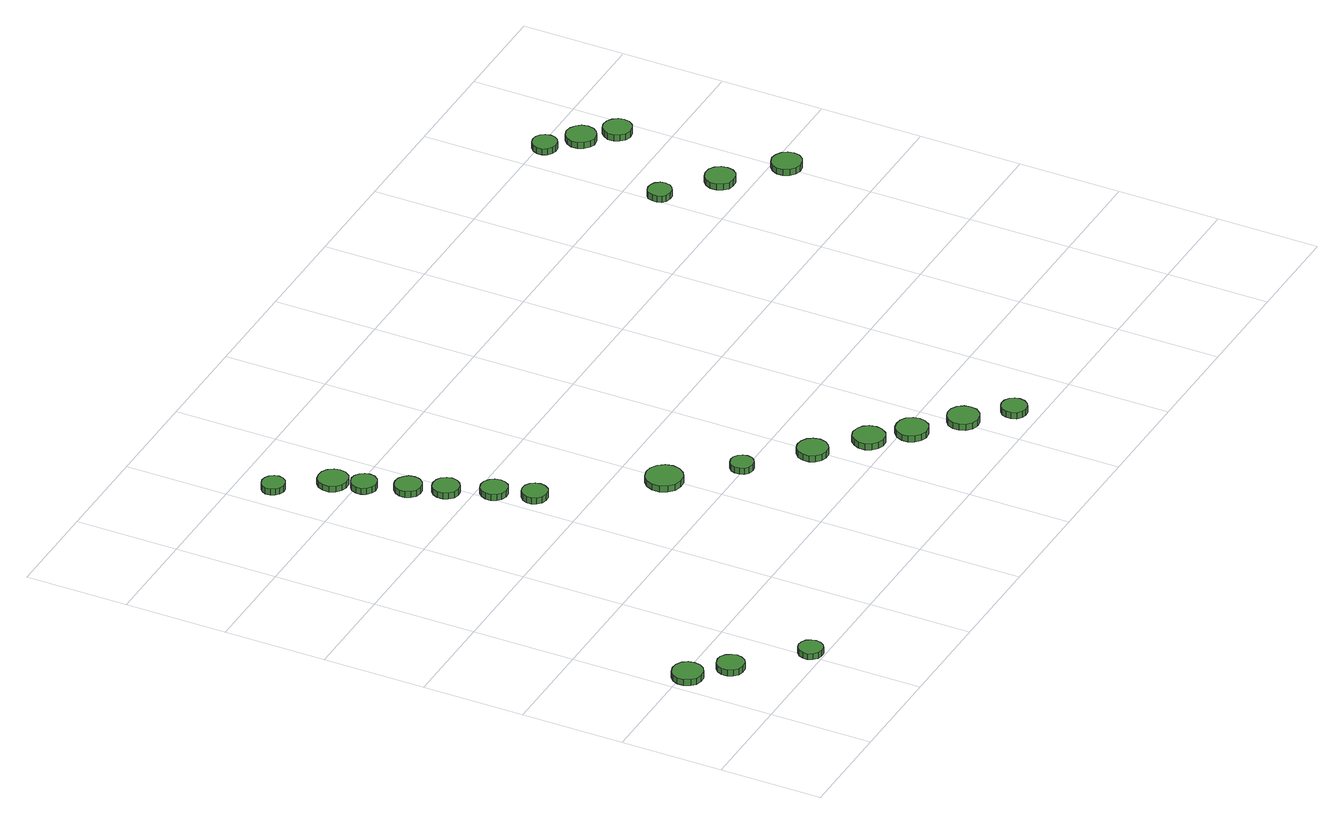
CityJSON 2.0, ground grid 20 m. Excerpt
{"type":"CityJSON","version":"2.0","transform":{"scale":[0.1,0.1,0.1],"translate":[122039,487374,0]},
"CityObjects":{
"tree1":{"type":"SolitaryVegetationObject","attributes":{"function":"something"},"geometry":[{"type":"MultiSurface","lod":"1","boundaries":[[[0,1,2,3,4,5,6,7,8,9,10,11,12,13,14]],[[15,16,17,18,19,20,21,22,23,24,25,26,27,28,29]],[[0,29,28,1]],[[1,28,27,2]],[[2,27,26,3]],[[3,26,25,4]],[[4,25,24,5]],[[5,24,23,6]],[[6,23,22,7]],[[7,22,21,8]],[[8,21,20,9]],[[9,20,19,10]],[[10,19,18,11]],[[11,18,17,12]],[[12,17,16,13]],[[13,16,15,14]],[[14,15,29,0]]]}]},
"tree2":{"type":"SolitaryVegetationObject","attributes":{"function":"something"},"geometry":[{"type":"MultiSurface","lod":"1","boundaries":[[[30,31,32,33,34,35,36,37,38,39,40,41,42,43,44]],[[45,46,47,48,49,50,51,52,53,54,55,56,57,58,59]],[[30,59,58,31]],[[31,58,57,32]],[[32,57,56,33]],[[33,56,55,34]],[[34,55,54,35]],[[35,54,53,36]],[[36,53,52,37]],[[37,52,51,38]],[[38,51,50,39]],[[39,50,49,40]],[[40,49,48,41]],[[41,48,47,42]],[[42,47,46,43]],[[43,46,45,44]],[[44,45,59,30]]]}]},
"tree3":{"type":"SolitaryVegetationObject","attributes":{"function":"something"},"geometry":[{"type":"MultiSurface","lod":"1","boundaries":[[[60,61,62,63,64,65,66,67,68,69,70,71,72,73,74]],[[75,76,77,78,79,80,81,82,83,84,85,86,87,88,89]],[[60,89,88,61]],[[61,88,87,62]],[[62,87,86,63]],[[63,86,85,64]],[[64,85,84,65]],[[65,84,83,66]],[[66,83,82,67]],[[67,82,81,68]],[[68,81,80,69]],[[69,80,79,70]],[[70,79,78,71]],[[71,78,77,72]],[[72,77,76,73]],[[73,76,75,74]],[[74,75,89,60]]]}]},
"tree4":{"type":"SolitaryVegetationObject","attributes":{"function":"something"},"geometry":[{"type":"MultiSurface","lod":"1","boundaries":[[[90,91,92,93,94,95,96,97,98,99,100,101,102,103,104]],[[105,106,107,108,109,110,111,112,113,114,115,116,117,118,119]],[[90,119,118,91]],[[91,118,117,92]],[[92,117,116,93]],[[93,116,115,94]],[[94,115,114,95]],[[95,114,113,96]],[[96,113,112,97]],[[97,112,111,98]],[[98,111,110,99]],[[99,110,109,100]],[[100,109,108,101]],[[101,108,107,102]],[[102,107,106,103]],[[103,106,105,104]],[[104,105,119,90]]]}]},
"tree5":{"type":"SolitaryVegetationObject","attributes":{"function":"something"},"geometry":[{"type":"MultiSurface","lod":"1","boundaries":[[[120,121,122,123,124,125,126,127,128,129,130,131,132,133,134]],[[135,136,137,138,139,140,141,142,143,144,145,146,147,148,149]],[[120,149,148,121]],[[121,148,147,122]],[[122,147,146,123]],[[123,146,145,124]],[[124,145,144,125]],[[125,144,143,126]],[[126,143,142,127]],[[127,142,141,128]],[[128,141,140,129]],[[129,140,139,130]],[[130,139,138,131]],[[131,138,137,132]],[[132,137,136,133]],[[133,136,135,134]],[[134,135,149,120]]]}]},
"tree6":{"type":"SolitaryVegetationObject","attributes":{"function":"something"},"geometry":[{"type":"MultiSurface","lod":"1","boundaries":[[[150,151,152,153,154,155,156,157,158,159,160,161,162,163,164]],[[165,166,167,168,169,170,171,172,173,174,175,176,177,178,179]],[[150,179,178,151]],[[151,178,177,152]],[[152,177,176,153]],[[153,176,175,154]],[[154,175,174,155]],[[155,174,173,156]],[[156,173,172,157]],[[157,172,171,158]],[[158,171,170,159]],[[159,170,169,160]],[[160,169,168,161]],[[161,168,167,162]],[[162,167,166,163]],[[163,166,165,164]],[[164,165,179,150]]]}]},
"tree7":{"type":"SolitaryVegetationObject","attributes":{"function":"something"},"geometry":[{"type":"MultiSurface","lod":"1","boundaries":[[[180,181,182,183,184,185,186,187,188,189,190,191,192,193,194]],[[195,196,197,198,199,200,201,202,203,204,205,206,207,208,209]],[[180,209,208,181]],[[181,208,207,182]],[[182,207,206,183]],[[183,206,205,184]],[[184,205,204,185]],[[185,204,203,186]],[[186,203,202,187]],[[187,202,201,188]],[[188,201,200,189]],[[189,200,199,190]],[[190,199,198,191]],[[191,198,197,192]],[[192,197,196,193]],[[193,196,195,194]],[[194,195,209,180]]]}]},
"tree8":{"type":"SolitaryVegetationObject","attributes":{"function":"something"},"geometry":[{"type":"MultiSurface","lod":"1","boundaries":[[[210,211,212,213,214,215,216,217,218,219,220,221,222,223,224]],[[225,226,227,228,229,230,231,232,233,234,235,236,237,238,239]],[[210,239,238,211]],[[211,238,237,212]],[[212,237,236,213]],[[213,236,235,214]],[[214,235,234,215]],[[215,234,233,216]],[[216,233,232,217]],[[217,232,231,218]],[[218,231,230,219]],[[219,230,229,220]],[[220,229,228,221]],[[221,228,227,222]],[[222,227,226,223]],[[223,226,225,224]],[[224,225,239,210]]]}]},
"tree9":{"type":"SolitaryVegetationObject","attributes":{"function":"something"},"geometry":[{"type":"MultiSurface","lod":"1","boundaries":[[[240,241,242,243,244,245,246,247,248,249,250,251,252,253,254]],[[255,256,257,258,259,260,261,262,263,264,265,266,267,268,269]],[[240,269,268,241]],[[241,268,267,242]],[[242,267,266,243]],[[243,266,265,244]],[[244,265,264,245]],[[245,264,263,246]],[[246,263,262,247]],[[247,262,261,248]],[[248,261,260,249]],[[249,260,259,250]],[[250,259,258,251]],[[251,258,257,252]],[[252,257,256,253]],[[253,256,255,254]],[[254,255,269,240]]]}]},
"tree10":{"type":"SolitaryVegetationObject","attributes":{"function":"something"},"geometry":[{"type":"MultiSurface","lod":"1","boundaries":[[[270,271,272,273,274,275,276,277,278,279,280,281,282,283,284]],[[285,286,287,288,289,290,291,292,293,294,295,296,297,298,299]],[[270,299,298,271]],[[271,298,297,272]],[[272,297,296,273]],[[273,296,295,274]],[[274,295,294,275]],[[275,294,293,276]],[[276,293,292,277]],[[277,292,291,278]],[[278,291,290,279]],[[279,290,289,280]],[[280,289,288,281]],[[281,288,287,282]],[[282,287,286,283]],[[283,286,285,284]],[[284,285,299,270]]]}]},
"tree11":{"type":"SolitaryVegetationObject","attributes":{"function":"something"},"geometry":[{"type":"MultiSurface","lod":"1","boundaries":[[[300,301,302,303,304,305,306,307,308,309,310,311,312,313,314]],[[315,316,317,318,319,320,321,322,323,324,325,326,327,328,329]],[[300,329,328,301]],[[301,328,327,302]],[[302,327,326,303]],[[303,326,325,304]],[[304,325,324,305]],[[305,324,323,306]],[[306,323,322,307]],[[307,322,321,308]],[[308,321,320,309]],[[309,320,319,310]],[[310,319,318,311]],[[311,318,317,312]],[[312,317,316,313]],[[313,316,315,314]],[[314,315,329,300]]]}]},
"tree12":{"type":"SolitaryVegetationObject","attributes":{"function":"something"},"geometry":[{"type":"MultiSurface","lod":"1","boundaries":[[[330,331,332,333,334,335,336,337,338,339,340,341,342,343,344]],[[345,346,347,348,349,350,351,352,353,354,355,356,357,358,359]],[[330,359,358,331]],[[331,358,357,332]],[[332,357,356,333]],[[333,356,355,334]],[[334,355,354,335]],[[335,354,353,336]],[[336,353,352,337]],[[337,352,351,338]],[[338,351,350,339]],[[339,350,349,340]],[[340,349,348,341]],[[341,348,347,342]],[[342,347,346,343]],[[343,346,345,344]],[[344,345,359,330]]]}]},
"tree13":{"type":"SolitaryVegetationObject","attributes":{"function":"something"},"geometry":[{"type":"MultiSurface","lod":"1","boundaries":[[[360,361,362,363,364,365,366,367,368,369,370,371,372,373,374]],[[375,376,377,378,379,380,381,382,383,384,385,386,387,388,389]],[[360,389,388,361]],[[361,388,387,362]],[[362,387,386,363]],[[363,386,385,364]],[[364,385,384,365]],[[365,384,383,366]],[[366,383,382,367]],[[367,382,381,368]],[[368,381,380,369]],[[369,380,379,370]],[[370,379,378,371]],[[371,378,377,372]],[[372,377,376,373]],[[373,376,375,374]],[[374,375,389,360]]]}]},
"tree14":{"type":"SolitaryVegetationObject","attributes":{"function":"something"},"geometry":[{"type":"MultiSurface","lod":"1","boundaries":[[[390,391,392,393,394,395,396,397,398,399,400,401,402,403,404]],[[405,406,407,408,409,410,411,412,413,414,415,416,417,418,419]],[[390,419,418,391]],[[391,418,417,392]],[[392,417,416,393]],[[393,416,415,394]],[[394,415,414,395]],[[395,414,413,396]],[[396,413,412,397]],[[397,412,411,398]],[[398,411,410,399]],[[399,410,409,400]],[[400,409,408,401]],[[401,408,407,402]],[[402,407,406,403]],[[403,406,405,404]],[[404,405,419,390]]]}]},
"tree15":{"type":"SolitaryVegetationObject","attributes":{"function":"something"},"geometry":[{"type":"MultiSurface","lod":"1","boundaries":[[[420,421,422,423,424,425,426,427,428,429,430,431,432,433,434]],[[435,436,437,438,439,440,441,442,443,444,445,446,447,448,449]],[[420,449,448,421]],[[421,448,447,422]],[[422,447,446,423]],[[423,446,445,424]],[[424,445,444,425]],[[425,444,443,426]],[[426,443,442,427]],[[427,442,441,428]],[[428,441,440,429]],[[429,440,439,430]],[[430,439,438,431]],[[431,438,437,432]],[[432,437,436,433]],[[433,436,435,434]],[[434,435,449,420]]]}]},
"tree16":{"type":"SolitaryVegetationObject","attributes":{"function":"something"},"geometry":[{"type":"MultiSurface","lod":"1","boundaries":[[[450,451,452,453,454,455,456,457,458,459,460,461,462,463,464]],[[465,466,467,468,469,470,471,472,473,474,475,476,477,478,479]],[[450,479,478,451]],[[451,478,477,452]],[[452,477,476,453]],[[453,476,475,454]],[[454,475,474,455]],[[455,474,473,456]],[[456,473,472,457]],[[457,472,471,458]],[[458,471,470,459]],[[459,470,469,460]],[[460,469,468,461]],[[461,468,467,462]],[[462,467,466,463]],[[463,466,465,464]],[[464,465,479,450]]]}]},
"tree17":{"type":"SolitaryVegetationObject","attributes":{"function":"something"},"geometry":[{"type":"MultiSurface","lod":"1","boundaries":[[[480,481,482,483,484,485,486,487,488,489,490,491,492,493,494]],[[495,496,497,498,499,500,501,502,503,504,505,506,507,508,509]],[[480,509,508,481]],[[481,508,507,482]],[[482,507,506,483]],[[483,506,505,484]],[[484,505,504,485]],[[485,504,503,486]],[[486,503,502,487]],[[487,502,501,488]],[[488,501,500,489]],[[489,500,499,490]],[[490,499,498,491]],[[491,498,497,492]],[[492,497,496,493]],[[493,496,495,494]],[[494,495,509,480]]]}]},
"tree18":{"type":"SolitaryVegetationObject","attributes":{"function":"something"},"geometry":[{"type":"MultiSurface","lod":"1","boundaries":[[[510,511,512,513,514,515,516,517,518,519,520,521,522,523,524]],[[525,526,527,528,529,530,531,532,533,534,535,536,537,538,539]],[[510,539,538,511]],[[511,538,537,512]],[[512,537,536,513]],[[513,536,535,514]],[[514,535,534,515]],[[515,534,533,516]],[[516,533,532,517]],[[517,532,531,518]],[[518,531,530,519]],[[519,530,529,520]],[[520,529,528,521]],[[521,528,527,522]],[[522,527,526,523]],[[523,526,525,524]],[[524,525,539,510]]]}]},
"tree19":{"type":"SolitaryVegetationObject","attributes":{"function":"something"},"geometry":[{"type":"MultiSurface","lod":"1","boundaries":[[[540,541,542,543,544,545,546,547,548,549,550,551,552,553,554]],[[555,556,557,558,559,560,561,562,563,564,565,566,567,568,569]],[[540,569,568,541]],[[541,568,567,542]],[[542,567,566,543]],[[543,566,565,544]],[[544,565,564,545]],[[545,564,563,546]],[[546,563,562,547]],[[547,562,561,548]],[[548,561,560,549]],[[549,560,559,550]],[[550,559,558,551]],[[551,558,557,552]],[[552,557,556,553]],[[553,556,555,554]],[[554,555,569,540]]]}]},
"tree20":{"type":"SolitaryVegetationObject","attributes":{"function":"something"},"geometry":[{"type":"MultiSurface","lod":"1","boundaries":[[[570,571,572,573,574,575,576,577,578,579,580,581,582,583,584]],[[585,586,587,588,589,590,591,592,593,594,595,596,597,598,599]],[[570,599,598,571]],[[571,598,597,572]],[[572,597,596,573]],[[573,596,595,574]],[[574,595,594,575]],[[575,594,593,576]],[[576,593,592,577]],[[577,592,591,578]],[[578,591,590,579]],[[579,590,589,580]],[[580,589,588,581]],[[581,588,587,582]],[[582,587,586,583]],[[583,586,585,584]],[[584,585,599,570]]]}]},
"tree21":{"type":"SolitaryVegetationObject","attributes":{"function":"something"},"geometry":[{"type":"MultiSurface","lod":"1","boundaries":[[[600,601,602,603,604,605,606,607,608,609,610,611,612,613,614]],[[615,616,617,618,619,620,621,622,623,624,625,626,627,628,629]],[[600,629,628,601]],[[601,628,627,602]],[[602,627,626,603]],[[603,626,625,604]],[[604,625,624,605]],[[605,624,623,606]],[[606,623,622,607]],[[607,622,621,608]],[[608,621,620,609]],[[609,620,619,610]],[[610,619,618,611]],[[611,618,617,612]],[[612,617,616,613]],[[613,616,615,614]],[[614,615,629,600]]]}]},
"tree22":{"type":"SolitaryVegetationObject","attributes":{"function":"something"},"geometry":[{"type":"MultiSurface","lod":"1","boundaries":[[[630,631,632,633,634,635,636,637,638,639,640,641,642,643,644]],[[645,646,647,648,649,650,651,652,653,654,655,656,657,658,659]],[[630,659,658,631]],[[631,658,657,632]],[[632,657,656,633]],[[633,656,655,634]],[[634,655,654,635]],[[635,654,653,636]],[[636,653,652,637]],[[637,652,651,638]],[[638,651,650,639]],[[639,650,649,640]],[[640,649,648,641]],[[641,648,647,642]],[[642,647,646,643]],[[643,646,645,644]],[[644,645,659,630]]]}]},
"tree23":{"type":"SolitaryVegetationObject","attributes":{"function":"something"},"geometry":[{"type":"MultiSurface","lod":"1","boundaries":[[[660,661,662,663,664,665,666,667,668,669,670,671,672,673,674]],[[675,676,677,678,679,680,681,682,683,684,685,686,687,688,689]],[[660,689,688,661]],[[661,688,687,662]],[[662,687,686,663]],[[663,686,685,664]],[[664,685,684,665]],[[665,684,683,666]],[[666,683,682,667]],[[667,682,681,668]],[[668,681,680,669]],[[669,680,679,670]],[[670,679,678,671]],[[671,678,677,672]],[[672,677,676,673]],[[673,676,675,674]],[[674,675,689,660]]]}]}
},
"vertices":[
[67,187,19],[65,199,19],[58,209,19],[47,215,19],[35,216,19],[23,212,19],[14,204,19],[9,193,19],[9,181,19],[14,169,19],[23,161,19],[35,158,19],[47,159,19],[58,165,19],[65,175,19],[65,175,6],[58,165,6],[47,159,6],[35,158,6],[23,161,6],[14,169,6],[9,181,6],[9,193,6],[14,204,6],[23,212,6],[35,216,6],[47,215,6],[58,209,6],[65,199,6],[67,187,6],
[128,132,16],[125,142,16],[119,151,16],[110,157,16],[99,158,16],[88,154,16],[80,147,16],[76,137,16],[76,126,16],[80,116,16],[88,109,16],[99,106,16],[110,107,16],[119,112,16],[125,121,16],[125,121,3],[119,112,3],[110,107,3],[99,106,3],[88,109,3],[80,116,3],[76,126,3],[76,137,3],[80,147,3],[88,154,3],[99,158,3],[110,157,3],[119,151,3],[125,142,3],[128,132,3],
[236,27,14],[234,36,14],[229,44,14],[220,49,14],[211,50,14],[202,47,14],[194,40,14],[190,31,14],[190,22,14],[194,13,14],[202,6,14],[211,3,14],[220,4,14],[229,9,14],[234,17,14],[234,17,2],[229,9,2],[220,4,2],[211,3,2],[202,6,2],[194,13,2],[190,22,2],[190,31,2],[194,40,2],[202,47,2],[211,50,2],[220,49,2],[229,44,2],[234,36,2],[236,27,2],
[276,1130,17],[274,1139,17],[268,1147,17],[260,1151,17],[251,1152,17],[242,1149,17],[235,1143,17],[231,1135,17],[231,1125,17],[235,1117,17],[242,1111,17],[251,1108,17],[260,1109,17],[268,1113,17],[274,1121,17],[274,1121,4],[268,1113,4],[260,1109,4],[251,1108,4],[242,1111,4],[235,1117,4],[231,1125,4],[231,1135,4],[235,1143,4],[242,1149,4],[251,1152,4],[260,1151,4],[268,1147,4],[274,1139,4],[276,1130,4],
[358,987,15],[356,997,15],[350,1005,15],[341,1011,15],[331,1012,15],[321,1008,15],[313,1002,15],[309,992,15],[309,982,15],[313,973,15],[321,966,15],[331,962,15],[341,964,15],[350,969,15],[356,977,15],[356,977,2],[350,969,2],[341,964,2],[331,962,2],[321,966,2],[313,973,2],[309,982,2],[309,992,2],[313,1002,2],[321,1008,2],[331,1012,2],[341,1011,2],[350,1005,2],[356,997,2],[358,987,2],
[346,1042,15],[344,1053,15],[337,1063,15],[326,1069,15],[314,1070,15],[303,1067,15],[294,1059,15],[289,1048,15],[289,1036,15],[294,1025,15],[303,1017,15],[314,1013,15],[326,1014,15],[337,1020,15],[344,1030,15],[344,1030,3],[337,1020,3],[326,1014,3],[314,1013,3],[303,1017,3],[294,1025,3],[289,1036,3],[289,1048,3],[294,1059,3],[303,1067,3],[314,1070,3],[326,1069,3],[337,1063,3],[344,1053,3],[346,1042,3],
[388,912,14],[386,923,14],[379,931,14],[370,937,14],[359,938,14],[349,935,14],[341,927,14],[337,918,14],[337,907,14],[341,897,14],[349,890,14],[359,887,14],[370,888,14],[379,893,14],[386,902,14],[386,902,1],[379,893,1],[370,888,1],[359,887,1],[349,890,1],[341,897,1],[337,907,1],[337,918,1],[341,927,1],[349,935,1],[359,938,1],[370,937,1],[379,931,1],[386,923,1],[388,912,1],
[413,849,15],[410,859,15],[404,868,15],[395,873,15],[384,874,15],[374,871,15],[366,864,15],[362,854,15],[362,843,15],[366,834,15],[374,826,15],[384,823,15],[395,824,15],[404,830,15],[410,838,15],[410,838,2],[404,830,2],[395,824,2],[384,823,2],[374,826,2],[366,834,2],[362,843,2],[362,854,2],[366,864,2],[374,871,2],[384,874,2],[395,873,2],[404,868,2],[410,859,2],[413,849,2],
[461,695,20],[459,705,20],[453,713,20],[444,718,20],[434,719,20],[424,716,20],[416,709,20],[412,700,20],[412,690,20],[416,680,20],[424,673,20],[434,670,20],[444,671,20],[453,676,20],[459,685,20],[459,685,7],[453,676,7],[444,671,7],[434,670,7],[424,673,7],[416,680,7],[412,690,7],[412,700,7],[416,709,7],[424,716,7],[434,719,7],[444,718,7],[453,713,7],[459,705,7],[461,695,7],
[444,767,17],[442,778,17],[436,786,17],[426,792,17],[416,793,17],[405,790,17],[398,782,17],[393,773,17],[393,762,17],[398,752,17],[405,745,17],[416,742,17],[426,743,17],[436,748,17],[442,757,17],[442,757,4],[436,748,4],[426,743,4],[416,742,4],[405,745,4],[398,752,4],[393,762,4],[393,773,4],[398,782,4],[405,790,4],[416,793,4],[426,792,4],[436,786,4],[442,778,4],[444,767,4],
[619,507,21],[616,521,21],[607,533,21],[594,541,21],[580,542,21],[566,538,21],[555,528,21],[549,514,21],[549,500,21],[555,486,21],[566,476,21],[580,472,21],[594,473,21],[607,481,21],[616,493,21],[616,493,8],[607,481,8],[594,473,8],[580,472,8],[566,476,8],[555,486,8],[549,500,8],[549,514,8],[555,528,8],[566,538,8],[580,542,8],[594,541,8],[607,533,8],[616,521,8],[619,507,8],
[715,405,16],[713,414,16],[708,421,16],[700,426,16],[691,427,16],[682,424,16],[675,418,16],[672,409,16],[672,400,16],[675,392,16],[682,386,16],[691,383,16],[700,384,16],[708,389,16],[713,396,16],[713,396,3],[708,389,3],[700,384,3],[691,383,3],[682,386,3],[675,392,3],[672,400,3],[672,409,3],[675,418,3],[682,424,3],[691,427,3],[700,426,3],[708,421,3],[713,414,3],[715,405,3],
[823,313,15],[820,325,15],[813,335,15],[802,341,15],[790,342,15],[779,339,15],[769,330,15],[765,319,15],[765,307,15],[769,296,15],[779,288,15],[790,284,15],[802,285,15],[813,291,15],[820,301,15],[820,301,2],[813,291,2],[802,285,2],[790,284,2],[779,288,2],[769,296,2],[765,307,2],[765,319,2],[769,330,2],[779,339,2],[790,342,2],[802,341,2],[813,335,2],[820,325,2],[823,313,2],
[905,240,15],[902,253,15],[895,263,15],[884,269,15],[871,271,15],[859,267,15],[850,258,15],[845,247,15],[845,234,15],[850,222,15],[859,214,15],[871,210,15],[884,211,15],[895,217,15],[902,228,15],[902,228,2],[895,217,2],[884,211,2],[871,210,2],[859,214,2],[850,222,2],[845,234,2],[845,247,2],[850,258,2],[859,267,2],[871,271,2],[884,269,2],[895,263,2],[902,253,2],[905,240,2],
[965,183,14],[962,195,14],[955,206,14],[944,212,14],[931,213,14],[919,210,14],[909,201,14],[904,189,14],[904,177,14],[909,165,14],[919,157,14],[931,153,14],[944,154,14],[955,160,14],[962,171,14],[962,171,1],[955,160,1],[944,154,1],[931,153,1],[919,157,1],[909,165,1],[904,177,1],[904,189,1],[909,201,1],[919,210,1],[931,213,1],[944,212,1],[955,206,1],[962,195,1],[965,183,1],
[1038,117,15],[1036,129,15],[1028,140,15],[1017,146,15],[1005,147,15],[993,143,15],[983,135,15],[978,123,15],[978,111,15],[983,99,15],[993,90,15],[1005,86,15],[1017,88,15],[1028,94,15],[1036,104,15],[1036,104,2],[1028,94,2],[1017,88,2],[1005,86,2],[993,90,2],[983,99,2],[978,111,2],[978,123,2],[983,135,2],[993,143,2],[1005,147,2],[1017,146,2],[1028,140,2],[1036,129,2],[1038,117,2],
[1103,50,14],[1101,60,14],[1095,68,14],[1086,73,14],[1076,74,14],[1067,71,14],[1059,64,14],[1055,55,14],[1055,45,14],[1059,35,14],[1067,28,14],[1076,25,14],[1086,26,14],[1095,31,14],[1101,40,14],[1101,40,1],[1095,31,1],[1086,26,1],[1076,25,1],[1067,28,1],[1059,35,1],[1055,45,1],[1055,55,1],[1059,64,1],[1067,71,1],[1076,74,1],[1086,73,1],[1095,68,1],[1101,60,1],[1103,50,1],
[1430,929,24],[1428,938,24],[1422,946,24],[1414,950,24],[1404,951,24],[1395,948,24],[1388,942,24],[1385,933,24],[1385,924,24],[1388,915,24],[1395,909,24],[1404,906,24],[1414,907,24],[1422,912,24],[1428,919,24],[1428,919,11],[1422,912,11],[1414,907,11],[1404,906,11],[1395,909,11],[1388,915,11],[1385,924,11],[1385,933,11],[1388,942,11],[1395,948,11],[1404,951,11],[1414,950,11],[1422,946,11],[1428,938,11],[1430,929,11],
[1525,851,24],[1523,863,24],[1516,873,24],[1505,879,24],[1493,880,24],[1482,876,24],[1473,868,24],[1468,857,24],[1468,845,24],[1473,834,24],[1482,826,24],[1493,823,24],[1505,824,24],[1516,830,24],[1523,840,24],[1523,840,11],[1516,830,11],[1505,824,11],[1493,823,11],[1482,826,11],[1473,834,11],[1468,845,11],[1468,857,11],[1473,868,11],[1482,876,11],[1493,880,11],[1505,879,11],[1516,873,11],[1523,863,11],[1525,851,11],
[1475,1182,25],[1473,1192,25],[1467,1200,25],[1459,1205,25],[1449,1206,25],[1440,1203,25],[1432,1196,25],[1428,1187,25],[1428,1177,25],[1432,1168,25],[1440,1162,25],[1449,1159,25],[1459,1160,25],[1467,1165,25],[1473,1173,25],[1473,1173,12],[1467,1165,12],[1459,1160,12],[1449,1159,12],[1440,1162,12],[1432,1168,12],[1428,1177,12],[1428,1187,12],[1432,1196,12],[1440,1203,12],[1449,1206,12],[1459,1205,12],[1467,1200,12],[1473,1192,12],[1475,1182,12],
[1621,765,24],[1619,777,24],[1612,786,24],[1601,792,24],[1589,794,24],[1578,790,24],[1569,782,24],[1564,771,24],[1564,759,24],[1569,748,24],[1578,740,24],[1589,736,24],[1601,738,24],[1612,744,24],[1619,753,24],[1619,753,11],[1612,744,11],[1601,738,11],[1589,736,11],[1578,740,11],[1569,748,11],[1564,759,11],[1564,771,11],[1569,782,11],[1578,790,11],[1589,794,11],[1601,792,11],[1612,786,11],[1619,777,11],[1621,765,11],
[1532,1135,25],[1529,1147,25],[1522,1156,25],[1512,1162,25],[1500,1164,25],[1489,1160,25],[1480,1152,25],[1475,1141,25],[1475,1129,25],[1480,1118,25],[1489,1110,25],[1500,1106,25],[1512,1108,25],[1522,1114,25],[1529,1123,25],[1529,1123,12],[1522,1114,12],[1512,1108,12],[1500,1106,12],[1489,1110,12],[1480,1118,12],[1475,1129,12],[1475,1141,12],[1480,1152,12],[1489,1160,12],[1500,1164,12],[1512,1162,12],[1522,1156,12],[1529,1147,12],[1532,1135,12],
[1580,1087,25],[1578,1098,25],[1571,1107,25],[1561,1113,25],[1550,1114,25],[1539,1111,25],[1531,1103,25],[1526,1093,25],[1526,1081,25],[1531,1071,25],[1539,1063,25],[1550,1060,25],[1561,1061,25],[1571,1066,25],[1578,1076,25],[1578,1076,12],[1571,1066,12],[1561,1061,12],[1550,1060,12],[1539,1063,12],[1531,1071,12],[1526,1081,12],[1526,1093,12],[1531,1103,12],[1539,1111,12],[1550,1114,12],[1561,1113,12],[1571,1107,12],[1578,1098,12],[1580,1087,12]
]}
